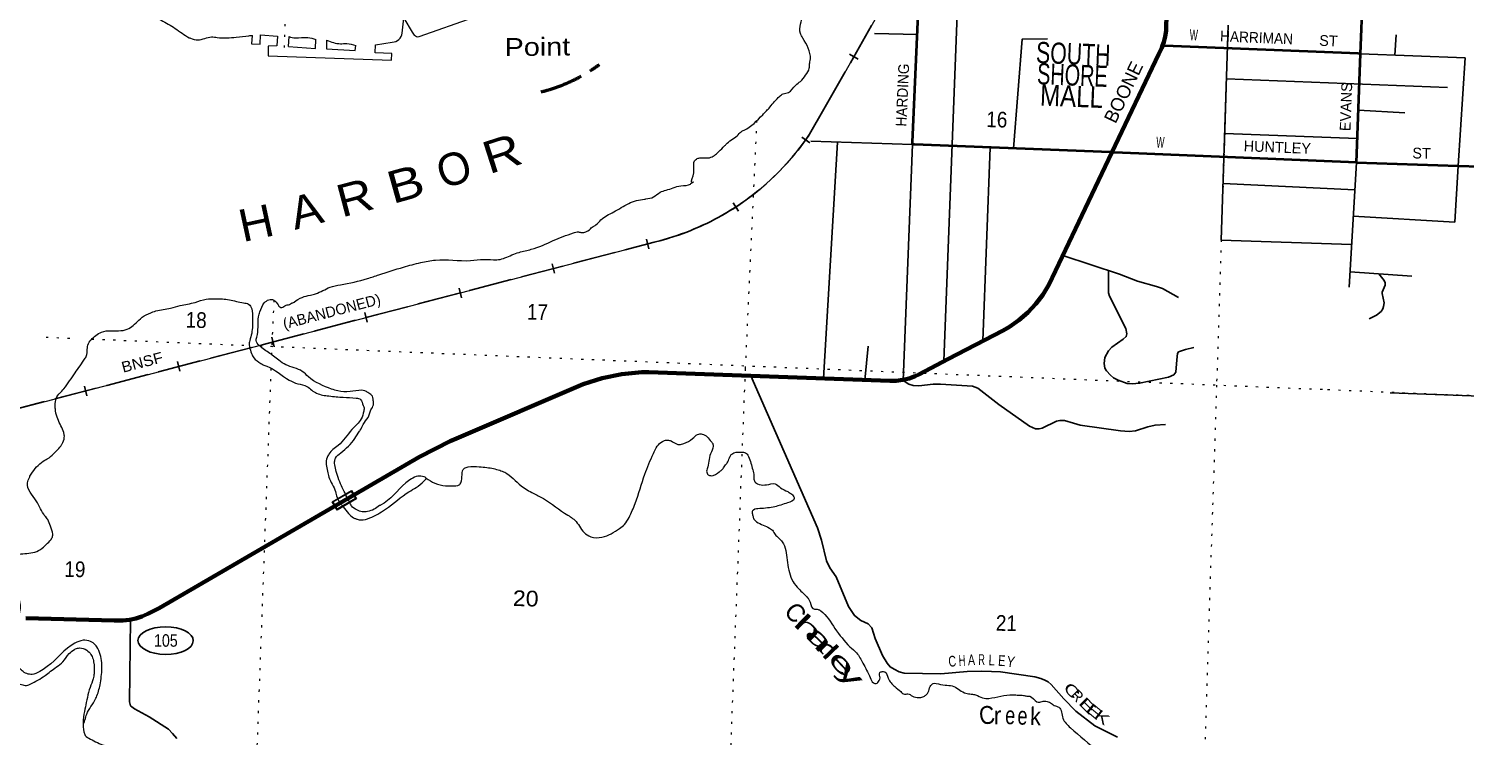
# Model space of a CAD drawing. Header units: feet. Extents: x -757852 to -501257, y -360805 to -170898.
# Drawn here: x -715126 to -699044, y -194042 to -186115 of the extents above; entities that cross this region are included whole.
import ezdxf
from ezdxf.enums import TextEntityAlignment as Align

# ---------------------------------------------------------------- set-up
doc = ezdxf.new("R2010")
doc.units = ezdxf.units.FT
doc.header["$LTSCALE"] = 80
for name, pattern in [('DOT_DASHED', [7.7, 5, -1.2, 0.3, -1.2]), ('DOTTED', [1.5, 0.3, -1.2]), ('LONG_DASHED', [7.5, 6, -1.5]), ('MEDIUM_DASHED', [4.5, 3, -1.5])]:
    doc.linetypes.add(name, pattern=pattern)
for name, color, linetype, lineweight in [('17', 7, 'Continuous', 25), ('23', 7, 'Continuous', 70), ('26', 7, 'Continuous', 40), ('27', 7, 'Continuous', 13), ('29', 7, 'Continuous', 25), ('34', 7, 'Continuous', 13), ('39', 7, 'Continuous', 13), ('41', 7, 'Continuous', 13), ('44', 7, 'DOT_DASHED', 13), ('53', 7, 'MEDIUM_DASHED', 40), ('59', 7, 'Continuous', 13), ('63', 7, 'Continuous', 25), ('7', 7, 'DOTTED', 13)]:
    doc.layers.add(name, color=color, linetype=linetype, lineweight=lineweight)
doc.layers.add('30', color=7, linetype='Continuous')
doc.layers.add('42', color=7, linetype='Continuous')

msp = doc.modelspace()

# ---------------------------------------------------------------- linework, layer by layer
at = {"layer": '17'}
msp.add_ellipse((-713593.39, -192970.05), major_axis=(-309.24, 1), ratio=0.500121, dxfattribs=at)
at = {"layer": '23'}
for points in [[(-702431.84, -186304.08), (-702418.4, -186266.9), (-702402.61, -186203.01), (-702393.59, -186137.81), (-702391.43, -186072.03), (-702385.08, -185926.72), (-702330.26, -184171.96)], [(-702999.88, -187502.57), (-702472.99, -186397.8), (-702448.01, -186345.28), (-702440.78, -186328.8), (-702431.84, -186304.08)], [(-715157.02, -192718.63), (-714167.89, -192745.64), (-714142.89, -192746.32), (-714117.89, -192746.14), (-714070.44, -192745.81), (-713998.43, -192737.73), (-713927.66, -192722.16), (-713858.91, -192699.29), (-713792.92, -192669.35), (-713778.62, -192661.73), (-713665.38, -192605.09), (-711481.6, -191336.58), (-710751.14, -190912.29), (-710407.56, -190736.53), (-710338.47, -190706.48), (-708920.32, -190095.47), (-708706.13, -190028.63), (-708486.12, -189984.54), (-708262.72, -189963.7), (-708184.07, -189961.94), (-705486.09, -190060.54), (-705413.07, -190058.62), (-705340.66, -190049.07), (-705269.65, -190032.01), (-705200.8, -190007.62), (-705161.01, -189989.65), (-705026.49, -189918.01), (-704836.94, -189817.12), (-704215.96, -189494.3), (-704146.94, -189454.33), (-704039.89, -189379.64), (-703941.24, -189294.18), (-703852.07, -189198.87), (-703773.34, -189094.76), (-703705.93, -188982.99), (-702999.88, -187502.57)]]:
    msp.add_lwpolyline(points, dxfattribs=at)
at = {"layer": '26'}
for p, q in [((-700217.05, -186395.33), (-700171.53, -185237.81)), ((-700263.1, -187614.66), (-699121.99, -187649.78))]:
    msp.add_line(p, q, dxfattribs=at)
for points in [[(-702999.88, -187502.57), (-703019.3, -187499.53), (-705208.83, -187411.75), (-705233.83, -187410.75), (-705232.69, -187385.78), (-705148.24, -185531.03)], [(-700217.05, -186395.33), (-700241.34, -186394.33), (-702405.93, -186305.15), (-702431.84, -186304.08)], [(-700263.1, -187614.66), (-700217.05, -186395.39), (-700217.05, -186395.33)], [(-700263.1, -187614.66), (-702969.3, -187503.6), (-702999.88, -187502.57)]]:
    msp.add_lwpolyline(points, dxfattribs=at)
at = {"layer": '29'}
for p, q in [((-704880.31, -189839.67), (-704695.06, -185025.86)), ((-705659.02, -186169.59), (-705177.83, -186180.89)), ((-701697.18, -186074.95), (-701775.91, -188484.72)), ((-699819.07, -186184.39), (-699832.62, -186410.8)), ((-700217.05, -186395.33), (-699044.78, -186442.49)), ((-701716.87, -186677.58), (-699243.93, -186774.12)), ((-700240.89, -187026.52), (-699719.28, -187056.2)), ((-701736.82, -187288.31), (-700252.84, -187343.11)), ((-706368.92, -187373.23), (-705233.83, -187410.75)), ((-706073.28, -187384.69), (-706227.61, -190033.44)), ((-705336.49, -190055.69), (-705233.83, -187410.75)), ((-704443.77, -189612.73), (-704363.9, -187445.62)), ((-700263.1, -187614.66), (-700343.16, -189010.85)), ((-701755.18, -187850.07), (-700280.67, -187921.07)), ((-700297.62, -188216.64), (-699162.32, -188280.39)), ((-701775.91, -188484.72), (-700315.78, -188533.34)), ((-700333.28, -188838.59), (-699643.87, -188885.79)), ((-705764.18, -190050.38), (-705730.08, -189669.78))]:
    msp.add_line(p, q, dxfattribs=at)
for points in [[(-704102.06, -187456.12), (-704005.38, -186233.79), (-703720.07, -186227.27)], [(-699044.78, -186442.49), (-699121.99, -187649.78), (-699162.32, -188280.39)], [(-703549.99, -188656.02), (-702915.04, -188864.54), (-702713.69, -188942.78), (-702501.93, -189001.13), (-702434.56, -189024.71), (-702255.3, -189126.45)], [(-703037.34, -188824.38), (-703037.32, -189072.57), (-703026.17, -189109.49), (-702844.34, -189472.61), (-702833.22, -189532.02), (-702839.59, -189563.93), (-702872.79, -189594.61), (-702999.05, -189681.98), (-703037.9, -189721.99), (-703078.78, -189800.04), (-703084.8, -189863.71), (-703078.78, -189918.09), (-703059.65, -189946.81), (-703017.07, -189997.61), (-702983.11, -190026.57), (-702928.89, -190052.1), (-702830.03, -190090.38), (-702771.91, -190094.78), (-702689.7, -190087.19), (-702364.8, -190020.31), (-702307, -189991.48), (-702285.39, -189963.59), (-702274.7, -189825.18), (-702265.54, -189752.18), (-702252.86, -189733.19), (-702176.07, -189708.56), (-702081.25, -189686.3)], [(-700010.91, -188860.59), (-699951.77, -188936.97), (-699942.2, -188962.5), (-699941.02, -188986.5), (-699974.09, -189064.6), (-699972.98, -189082.31), (-699951.77, -189185.84), (-699957.65, -189225.24), (-699967.72, -189252.84), (-699983.66, -189281.56), (-700035.86, -189324.17), (-700118.98, -189364.75)], [(-699883.18, -190192.48), (-697867.6, -190269.05), (-697820.22, -189433.43)], [(-707042.05, -190003.68), (-706297.01, -191705.99), (-706249.7, -191843.42), (-706195.9, -192075.49), (-706159.29, -192153.78), (-706086.9, -192256.4), (-705948.41, -192588.65), (-705882.33, -192690.28), (-705810.69, -192743.66), (-705729.47, -192783.64), (-705685.88, -192825.47), (-705650.24, -192945.89), (-705569.68, -193135.48), (-705514.98, -193223.74), (-705483.6, -193264.65), (-705436.26, -193290.48), (-705380.31, -193320.62), (-705324.29, -193333.91), (-704914.74, -193341.85), (-704621.06, -193317.42), (-704455.01, -193312.01), (-704347.42, -193316.32), (-704247.57, -193320.64), (-703863.25, -193374.44), (-703796.51, -193393.78), (-703751.26, -193412.63), (-703714.74, -193432.53), (-703678.19, -193460.56), (-703538.4, -193623.68), (-703402.75, -193761.96), (-703190.72, -193925.73), (-702935.8, -194052.59)], [(-705338.42, -190056.37), (-705274.55, -190098.36), (-705226.45, -190113.48), (-705162.92, -190117.5), (-704999.17, -190095.79), (-704917.35, -190095.17), (-704560.16, -190120.69), (-704501.98, -190141.59), (-704264.49, -190324.99), (-703921.68, -190566.68), (-703890.43, -190583.33), (-703855.35, -190596.1), (-703813.89, -190596.1), (-703779.53, -190589.53), (-703619.35, -190509.95), (-703581.05, -190502.97), (-703530.05, -190503.57), (-703431.02, -190534.01), (-703354.64, -190554.62), (-702904.97, -190621.62), (-702808.2, -190626.44), (-702735.94, -190618.43), (-702598.34, -190574.26), (-702515.88, -190554.62), (-702401.05, -190549.96)], [(-713986.98, -192735.21), (-713996.38, -193653.92), (-713987.77, -193699.51), (-713941.66, -193733.33), (-713778.73, -193824.88), (-713560.48, -193963.71), (-713514.36, -194009.52), (-713467.02, -194065.49)]]:
    msp.add_lwpolyline(points, dxfattribs=at)
at = {"layer": '29', "linetype": 'LONG_DASHED', "lineweight": 53}
msp.add_arc((-709831.93, -185030.59), 1845.47, 283.89027, 306.39362, dxfattribs=at)
at = {"layer": '34'}
for points in [[(-706383.29, -187297.51), (-706222.55, -187017.73), (-704794.83, -184504.9)], [(-715714.63, -190505.55), (-715413.56, -190415.11), (-708123.24, -188507.21), (-708109.48, -188503.11)]]:
    msp.add_lwpolyline(points, dxfattribs=at)
msp.add_arc((-708803.41, -185670.94), 2915.94, 283.76726, 326.09478, dxfattribs=at)
at = {"layer": '39'}
for p, q in [((-710755.21, -186203.86), (-710140.5, -185986.22)), ((-712217.63, -186315.43), (-712211.43, -186203.01))]:
    msp.add_line(p, q, dxfattribs=at)
for points in [[(-710946.28, -186163.34), (-710926.21, -185996.97), (-710833.59, -186152.32), (-710809.51, -186187.28)], [(-712624.41, -186192.58), (-712630.17, -186282.77), (-712536.5, -186288.75), (-712529.84, -186184.69), (-712339.63, -186196.85), (-712346.74, -186308.02), (-712445.98, -186308.75), (-712447.03, -186417.55), (-711066.18, -186467.96), (-711060.64, -186392.96), (-711247.04, -186383.74)], [(-712217.63, -186315.43), (-711916.78, -186334.95), (-711912.36, -186236.38)], [(-711790.56, -186242.54), (-711792.36, -186340.04), (-711469.69, -186359.11), (-711464.04, -186303.86)], [(-711247.04, -186383.74), (-711244.88, -186295.2), (-711057.51, -186264.65)]]:
    msp.add_lwpolyline(points, dxfattribs=at)
for centre, radius, start, end in [((-711058.16, -186152.21), 112.44, 270.33183, 354.3188), ((-710765.93, -186141.81), 62.97, 226.20819, 279.79857)]:
    msp.add_arc(centre, radius, start, end, dxfattribs=at)
for points in [[(-714992.65, -185065.61), (-715036.84, -185039.36), (-715019.85, -185001.51), (-714991.45, -184990.12), (-714903.21, -184996.34), (-714817.2, -185093.12), (-714759.77, -185126.76), (-714738.32, -185153.48), (-714750.71, -185167.26), (-714764.81, -185168.93), (-714769.18, -185182.92), (-714756.16, -185225.54), (-714720.66, -185252.59), (-714678.75, -185263.7), (-714658.17, -185244.06), (-714653.72, -185226.05), (-714663.21, -185203.66), (-714671, -185193.4), (-714676.77, -185183.19), (-714644.71, -185186), (-714569.55, -185234.17), (-714491.42, -185324.72), (-714416.46, -185380.94), (-714347.47, -185435.01), (-714202.51, -185585.61), (-714123.89, -185656.03), (-714002.03, -185765.78), (-713642.67, -186020.37), (-713486.19, -186110.84), (-713328.04, -186215.45), (-713314.14, -186221.83), (-713232.22, -186239.97), (-713078.76, -186207.52), (-713016.63, -186213.08), (-712803.63, -186210.3), (-712660.59, -186193.69), (-712620.34, -186190.67)], [(-711296.95, -190386.07), (-711267.43, -190327.6), (-711267.96, -190280.27), (-711286.67, -190219.63), (-711328.67, -190191.92), (-711363.99, -190170.95), (-711398.02, -190166.07), (-711528.96, -190180.95), (-711665.36, -190173.56), (-711735.13, -190151.69), (-711994.92, -190014.36), (-712063.75, -189954.25), (-712247.21, -189878.68), (-712324.38, -189829.96), (-712384.63, -189783.29), (-712501.44, -189699.75), (-712579.18, -189593.11), (-712572.98, -189569.32), (-712558.36, -189458.11), (-712552.93, -189342.02), (-712537.5, -189286.02), (-712488.87, -189186.53), (-712437.78, -189151.54), (-712383.64, -189154.9), (-712291.3, -189239.75), (-712243.78, -189212.11), (-712194.08, -189197.95), (-712176.1, -189184.15), (-712169.3, -189184.08), (-712155.17, -189176.66), (-712065.51, -189124.51), (-711972.47, -189098.61), (-711913.86, -189083.95), (-711751.38, -189011.45), (-711636.2, -188984.09), (-711333.16, -188913.05), (-711205.6, -188871.91), (-710930.3, -188786.09), (-710736.19, -188734.51), (-710572.79, -188706.33), (-710181.23, -188712), (-710028.26, -188699.67), (-709885.72, -188703.2), (-709809.04, -188688.99), (-709794.84, -188683.3), (-709636.63, -188620.76), (-709499.17, -188585.9), (-709253.74, -188489.28), (-709028.64, -188402.22), (-708971.06, -188391.64), (-708934.13, -188398.51), (-708848.97, -188366.39), (-708805.88, -188329.19), (-708777.38, -188313.78), (-708719.73, -188256.81), (-708576.94, -188167.71), (-708407.88, -188073.22), (-708322.73, -188041.09), (-708233.96, -188025.17), (-708215.79, -188021.59), (-708130.88, -187999.53), (-708057.27, -187946.97), (-707990.43, -187924.47), (-707826.48, -187874.16), (-707717.53, -187854.7), (-707693.01, -187837.18), (-707682.86, -187833.4), (-707693.01, -187837.18), (-707689.22, -187764.78), (-707660.63, -187582.23), (-707642.27, -187570.59), (-707601.87, -187561.53), (-707503.4, -187559.94), (-707403.35, -187493.95), (-707333.37, -187425.19), (-707321.02, -187413.41), (-707259.41, -187358.55), (-707194.03, -187313.86), (-707150.74, -187268.61), (-707118.17, -187251.3), (-706909.06, -187079.26), (-706828.59, -186992.63), (-706719.12, -186870.49), (-706678.28, -186843.3), (-706621.68, -186828.6), (-706539.3, -186746.06), (-706486.06, -186705.09), (-706428.12, -186636.03), (-706388, -186556.48), (-706384.8, -186508.22), (-706380.25, -186486.18), (-706375.45, -186454.08), (-706460.11, -186220.38), (-706486.92, -186167.35), (-706486.41, -186064.66), (-706447.66, -185958.88), (-706414.45, -185915.4)], [(-712211.43, -186203.01), (-712138.92, -186218.68), (-712002.15, -186212), (-711912.36, -186236.38)], [(-711790.56, -186242.54), (-711636.3, -186283.49), (-711565.94, -186281.21), (-711464.04, -186303.86)], [(-714829.55, -190355.05), (-714823.52, -190272.63), (-714793.93, -190212.95), (-714781.59, -190201.17), (-714732.09, -190148.02), (-714607.24, -189971.88), (-714494.75, -189807.51), (-714473.59, -189763.73), (-714470.65, -189725.54), (-714463, -189659.27), (-714427.39, -189599.74), (-714374.01, -189552.72), (-714310.78, -189514.01), (-714093.43, -189497.23), (-714004.46, -189473.26), (-713941.05, -189426.49), (-713875.23, -189363.68), (-713785.46, -189307.49), (-713767.2, -189299.9), (-713702.36, -189277.33), (-713536.86, -189245.18), (-713429.67, -189215.61), (-713264.11, -189181.44), (-713138.67, -189144.27), (-713038.14, -189140.71), (-712879.69, -189150.68), (-712719.88, -189186.85), (-712663.96, -189200.31), (-712629.11, -189253.55), (-712621.64, -189358.45), (-712629.8, -189527.41), (-712651.89, -189609.43), (-712657.14, -189659.64), (-712653.57, -189677.85), (-712631.35, -189754.93), (-712619.95, -189781.39), (-712549.36, -189851.62), (-712501.82, -189878.97), (-712462.01, -189894.05), (-712208.75, -190051.35), (-712113.33, -190091.98), (-712011.63, -190122.69), (-711956.41, -190164.34), (-711902.99, -190197.88), (-711765.17, -190229.49), (-711604.81, -190243.52), (-711460.41, -190253.14), (-711410.57, -190268.47), (-711382.09, -190335.63), (-711374.45, -190351.93), (-711375.63, -190400.24), (-711403.86, -190486.13), (-711509.25, -190606.37), (-711662.24, -190783.82), (-711719.59, -190828.73), (-711765.04, -190879.96), (-711786.05, -190917.69), (-711796.05, -190998), (-711779.81, -191072.91), (-711765.33, -191137.72), (-711690.98, -191300.67), (-711674.5, -191365.51), (-711605.19, -191470.71)], [(-715269.82, -192767.84), (-715218.2, -192608.96), (-715220.89, -192554.53), (-715240.85, -192467.44), (-715279.66, -192412.11), (-715352.27, -192341.84), (-715445.18, -192198.58), (-715473.37, -192119.35), (-715477.04, -192105.16), (-715468.27, -192075.17), (-715426.84, -192023.83), (-715392.07, -191998.51), (-715255.66, -192005.92), (-715237.49, -192002.34), (-715058.14, -191978.58), (-714976.71, -191934.27), (-714917.11, -191879.36), (-714865.43, -191820.23), (-714856.37, -191778.16), (-714882.73, -191689.14), (-714913.02, -191614.68), (-714943.79, -191574.61), (-715042.08, -191405.04), (-715139.58, -191203.26), (-715117.98, -191141.37), (-715111.61, -191127.43), (-715082.37, -191081.83), (-714944.52, -190948.3), (-714918.08, -190934.86), (-714846.28, -190874.21), (-714757.55, -190777.72), (-714742.81, -190749.89), (-714726.98, -190677.79), (-714734.07, -190639.34), (-714800.64, -190486.66), (-714824.57, -190397.46), (-714829.55, -190355.05)], [(-711530.03, -191422.57), (-711615.57, -191256.22), (-711683.45, -191075.3), (-711699.75, -191002.4), (-711700.91, -190968.14), (-711689.84, -190926.12), (-711632.15, -190867.13), (-711475.53, -190705.88), (-711423.32, -190624.6), (-711414.99, -190612.72), (-711381.25, -190547.1), (-711327.13, -190469.91), (-711296.95, -190386.07)], [(-710675.68, -191151.59), (-710579.84, -191205.33), (-710460.02, -191234.48), (-710395.78, -191236.07), (-710300.98, -191220.29), (-710288.49, -191202.47), (-710248.32, -191038.33), (-710207.77, -191023.23), (-710083.21, -191022.29), (-709997.03, -191030.46), (-709853.18, -191062.22), (-709797.46, -191083.73), (-709612.36, -191235.33), (-709477.83, -191319.21), (-709364.78, -191378.4), (-709092.13, -191564.39), (-709062.48, -191583.24), (-709013.17, -191620.72), (-708908.07, -191758.24), (-708832.93, -191806.42), (-708708.51, -191811.52), (-708511.26, -191713.7), (-708455.92, -191668.75), (-708405.77, -191589.45), (-708335.67, -191434.1), (-708229.21, -191106.48), (-708133.14, -190875.25), (-708088.9, -190791.76), (-708031.36, -190738.81), (-707998.89, -190725.52), (-707952.73, -190726.66), (-707934.81, -190733.16), (-707873.36, -190766.9), (-707841.39, -190773.73), (-707792.87, -190760.84), (-707693.11, -190706.92), (-707637.72, -190659.96), (-707585.43, -190657.23), (-707531.92, -190686.75), (-707485.03, -190740.27), (-707473.27, -190752.64), (-707464.18, -190791.13), (-707492.4, -190877.02), (-707530.67, -191045.24), (-707537.39, -191073.27), (-707518.25, -191112), (-707486.38, -191122.87), (-707394.9, -191078.81), (-707366.26, -191057.37), (-707341.33, -191023.75), (-707324.68, -191000), (-707299.8, -190968.4), (-707274.12, -190904.59), (-707255.46, -190880.88), (-707146.42, -190857.41), (-707102.4, -190864.54), (-707069.26, -190905.64), (-707020.72, -191055.86), (-707008.29, -191122.63), (-707009.24, -191160.87), (-706988.04, -191197.64), (-706966.36, -191214.29), (-706886.3, -191226.34), (-706866.18, -191224.83), (-706770.23, -191213.16), (-706710.28, -191256.89), (-706628.4, -191300.62), (-706594.34, -191322.79), (-706560.15, -191357.34), (-706556.56, -191377.5), (-706630.06, -191426.03), (-706773.79, -191470.79), (-706943.01, -191490.77), (-707013.71, -191507.14), (-707024, -191516.95), (-707024.89, -191553.18), (-707019.31, -191571.44), (-707008.16, -191607.97), (-706976.78, -191638.95), (-706831.86, -191708.99), (-706792.5, -191742.2), (-706782.91, -191760.55), (-706751.77, -191801.6), (-706704.59, -191843.05), (-706677.46, -191884), (-706630.41, -192094.61), (-706569.4, -192309.58), (-706505.07, -192389.71), (-706407.07, -192488.8), (-706387.64, -192515.47), (-706347.75, -192609.08), (-706327.88, -192617.63), (-706313.83, -192617.98), (-706287.78, -192620.65), (-706260.03, -192635.43), (-706100.19, -192834.73), (-705934.5, -193040.22)], [(-711605.19, -191470.71), (-711544.34, -191545.95), (-711491.26, -191593.58), (-711461.45, -191606.41), (-711447.5, -191610.78), (-711407.5, -191617.81), (-711308.54, -191596.09), (-711133.38, -191497.72), (-710869.47, -191302.88), (-710697.69, -191178.25), (-710678.78, -191144.48), (-710698.66, -191135.93), (-710768.77, -191128.15), (-710841.82, -191158.56), (-710905.19, -191203.31), (-711186.49, -191452.11), (-711198.69, -191457.85), (-711259.95, -191498.62), (-711334.86, -191522.94), (-711393.23, -191527.54), (-711450.95, -191505.98), (-711512.1, -191460.16), (-711530.03, -191422.57)], [(-715333.99, -192765.36), (-715408.68, -193005.01), (-715412.41, -193075.4), (-715378.96, -193267.53), (-715365.74, -193302.09), (-715282.38, -193424.99), (-715250.8, -193447.92), (-715192.98, -193465.46), (-715165.02, -193472.19), (-715110.42, -193457.43), (-714943.35, -193360.87), (-714816.46, -193265.34), (-714742.72, -193206.74), (-714672.15, -193113.84), (-714614.85, -193070.96), (-714600.6, -193063.25), (-714558.15, -193052.22), (-714476.39, -193076.39), (-714429.34, -193123.87), (-714415.87, -193148.37), (-714399.24, -193207.18), (-714394.47, -193340.21), (-714403.88, -193396.36), (-714438.41, -193494.19), (-714491.97, -193712.36), (-714512.89, -193828.65), (-714514.72, -193903.11), (-714497.62, -193861.25), (-714475.87, -193793.31), (-714377.28, -193622.57), (-714368.8, -193604.66), (-714327.21, -193464.72), (-714306.62, -193279.95), (-714307.1, -193217.52), (-714364.99, -193038.87), (-714380.56, -193018.35), (-714433.82, -192978.77), (-714517.89, -192966.62), (-714609.07, -192998.6), (-714918.8, -193260.79), (-714982.11, -193303.53), (-715069.52, -193345.67), (-715101.74, -193348.9), (-715161.62, -193333.32), (-715258.16, -193256.42), (-715323.1, -193178.98), (-715330.21, -193154.01), (-715335.72, -193142.4), (-715347.77, -193079.08), (-715320.34, -192895.19), (-715287.26, -192813.23), (-715269.82, -192767.84)], [(-705934.5, -193040.22), (-705857.84, -193108.58), (-705788.29, -193221.06), (-705705.92, -193384.21), (-705669.16, -193441.5), (-705639.25, -193450.29), (-705604.24, -193414.92), (-705595.52, -193386.94), (-705598.09, -193328.48), (-705587.86, -193320.68), (-705571.7, -193317.05), (-705541.64, -193319.81), (-705505.17, -193389.18), (-705429.2, -193485.71), (-705364.29, -193541.69), (-705320.82, -193570.97), (-705284.53, -193565.82), (-705232.93, -193591.27), (-705163.02, -193607.1), (-705114.64, -193600.25), (-705084.04, -193580.87), (-705073.8, -193573.07), (-705016.79, -193459.69), (-705000.48, -193450.03), (-704968.31, -193448.81), (-704866.37, -193469.46), (-704846.3, -193469.96), (-704770.31, -193483.93), (-704633.57, -193559.82), (-704573.55, -193569.36), (-704525.57, -193578.61), (-704448.01, -193610.74), (-704375.85, -193616.55), (-704244.67, -193591.62), (-704106.53, -193576.51), (-704044.32, -193579.96), (-703990.4, -193583.52), (-703953.01, -193591.39), (-703919.86, -193591.02), (-703838.48, -193656.06), (-703808.42, -193658.82), (-703753.92, -193648.09), (-703739.87, -193648.44), (-703686.91, -193667.21), (-703645.14, -193695.76), (-703594.9, -193716.48), (-703547.73, -193840.49), (-703463.93, -193945.27), (-703151.27, -194218.85), (-702976.17, -194368.18), (-702836.12, -194472.35), (-702691.71, -194645.09), (-702526.82, -194882.78), (-702373.94, -195037.61), (-702346.53, -195066.48), (-702185.54, -195217.48), (-702072.12, -195343.13), (-702009.17, -195397.06), (-701937.02, -195485.44), (-701873.45, -195595.76), (-701812.32, -195724.14), (-701796.78, -195827.24), (-701774.96, -195920.41), (-701736.89, -196005.93), (-701656.51, -196249.58), (-701635.05, -196356.84), (-701566.66, -196598.18), (-701558.5, -196674.9), (-701519.72, -196895.36), (-701498.83, -196944.21), (-701484.98, -196952.61), (-701461.03, -196959.25), (-701325.45, -196918.31), (-701176.75, -196915.96), (-701083.19, -196950.5), (-700821.42, -197087.89), (-700595.1, -197196.22), (-700467.82, -197247.71), (-700408.13, -197271.34), (-700291.09, -197330.63), (-700173.16, -197436.26), (-699995.54, -197646.07), (-699964.06, -197673.04), (-699872.44, -197786.07), (-699770.48, -197887.27), (-699655.97, -197968.65), (-699630.23, -197983.38), (-699444.1, -198092.72), (-699260.43, -198220.12), (-699174.75, -198248.42), (-699111.27, -198280.21), (-699088.99, -198293.23), (-699068.58, -198304.28), (-699019.1, -198371.11), (-698984.6, -198438.42), (-698949.4, -198477.55), (-698877.72, -198503.49)], [(-714514.54, -193904.45), (-714499.5, -194020.29), (-714483.99, -194042.83), (-714416.62, -194080.74), (-714337.31, -194122.98), (-714223.53, -194151.97), (-714113.31, -194162.75), (-714025.62, -194191.09), (-713870.07, -194237.24), (-713722.96, -194299.28), (-713685.65, -194334.43), (-713666.51, -194373.17), (-713656.87, -194389.51), (-713653.21, -194486.27), (-713668.84, -194550.33), (-713708.41, -194607.75), (-713779.07, -194622.1), (-713801.1, -194619.54), (-713836.99, -194608.59), (-714068.76, -194475.99), (-714236.64, -194441.62), (-714313.32, -194455.84), (-714340.16, -194485.38), (-714363.67, -194543.21), (-714360.55, -194579.53), (-714339.64, -194628.38), (-714272.87, -194690.44), (-714162.23, -194765.67), (-713998.87, -194902.62), (-713956.97, -194996.29), (-713955.26, -195008.42), (-713964.42, -195054.51), (-714001.59, -195095.88), (-714167.97, -195164.25), (-714221.16, -195203.21), (-714284.24, -195318.46), (-714343.83, -195373.37), (-714392.31, -195384.25), (-714504.72, -195381.47), (-714556.48, -195362.06), (-714622.72, -195360.43), (-714651.32, -195379.86), (-714703.92, -195477.23), (-714732.63, -195583.26), (-714738.02, -195639.5), (-714732.4, -195655.75), (-714698.96, -195684.77), (-714638.99, -195696.33), (-714469.22, -195654.21), (-714376.49, -195640.39), (-714322.73, -195659.84), (-714255.95, -195721.91), (-714202.26, -195825.94), (-714104.03, -195997.52), (-714018.01, -196094.3), (-713984.68, -196127.34), (-713911.14, -196159.37), (-713851.12, -196168.91), (-713788.78, -196166.42), (-713640.86, -196113.69), (-713628.57, -196103.93), (-713531.37, -196072.1), (-713469.14, -196073.64), (-713423.71, -196104.98), (-713377.06, -196168.56), (-713360.13, -196215.29), (-713352.66, -196320.19), (-713351.97, -196364.75), (-713349.97, -196374.63), (-713354.33, -196388.62), (-713374.72, -196482.76), (-713361.9, -196533.42), (-713289.16, -196597.65), (-713246.17, -196647.04), (-713219, -196685.97), (-713163.55, -196800.11), (-713118.15, -196996.57), (-713110.51, -197012.87), (-713077.25, -197213.05), (-713056.95, -197286.05), (-713016.91, -197373.63), (-712934.33, -197446.16), (-712807.83, -197529.84), (-712710.89, -197590.64), (-712654.93, -197602.09), (-712572.03, -197579.98), (-712535.41, -197560.75), (-712480.32, -197525.86), (-712421.66, -197509.19), (-712388.22, -197538.2), (-712371.04, -197574.88), (-712361.22, -197665.75), (-712360, -197697.99), (-712347.38, -197756.7), (-712269.07, -197921.75), (-712206.91, -198007.87), (-712168.88, -198095.4)]]:
    msp.add_spline(points, degree=3, dxfattribs=at)
at = {"layer": '53'}
msp.add_line((-699121.99, -187649.78), (-697186.46, -187709.34), dxfattribs=at)
at = {"layer": '59'}
for points in [[(-711728.43, -191414.07), (-711512.01, -191288.9), (-711458.1, -191382.11), (-711674.53, -191507.28)], [(-711717.5, -191416.99), (-711514.92, -191299.83), (-711469.03, -191379.19), (-711671.61, -191496.35)]]:
    msp.add_lwpolyline(points, close=True, dxfattribs=at)
at = {"layer": '63'}
for p, q in [((-705841.49, -186455.82), (-705938.09, -186400.94)), ((-706381.73, -187394.25), (-706471.75, -187329.13)), ((-707179.78, -188157.33), (-707240.69, -188064.4)), ((-708182.98, -188581.1), (-708211.1, -188473.62)), ((-709238.7, -188854.65), (-709266.83, -188747.17)), ((-710279.89, -189129.82), (-710308.02, -189022.35)), ((-711335.6, -189403.39), (-711363.73, -189295.91)), ((-712376.78, -189678.59), (-712404.91, -189571.11)), ((-713432.48, -189952.17), (-713460.62, -189844.69)), ((-714473.66, -190227.37), (-714501.79, -190119.9))]:
    msp.add_line(p, q, dxfattribs=at)
at = {"layer": '63', "linetype": 'LONG_DASHED'}
msp.add_lwpolyline([(-715413.86, -190414.05), (-708123.55, -188506.15), (-708109.77, -188502.05), (-708060.27, -188489.62), (-708011.36, -188476.13), (-707962.65, -188461.8), (-707913.81, -188446.82), (-707865.52, -188430.8), (-707817.71, -188413.99), (-707769.77, -188396.53), (-707722.39, -188378.03), (-707675.5, -188358.73), (-707628.54, -188338.52), (-707582.34, -188317.59), (-707536.29, -188296.11), (-707490.52, -188273.5), (-707445.52, -188250.17), (-707400.72, -188225.98), (-707356.35, -188201.31), (-707312.26, -188175.5), (-707268.87, -188149.26), (-707225.76, -188121.9), (-707183.36, -188094.1), (-707141.15, -188065.45), (-707099.74, -188036.11), (-707058.8, -188005.97), (-707018.29, -187975.34), (-706978.34, -187943.64), (-706938.81, -187911.44), (-706900.05, -187878.53), (-706861.73, -187845.14), (-706824.23, -187810.75), (-706787.17, -187775.85), (-706750.81, -187740.54), (-706714.93, -187704.44), (-706679.84, -187667.63), (-706645.23, -187630.05), (-706611.27, -187592.31), (-706578.14, -187553.59), (-706545.72, -187514.43), (-706513.71, -187474.78), (-706482.71, -187434.77), (-706452.26, -187393.7), (-706422.44, -187352.48), (-706393.67, -187310.62), (-706384.23, -187296.93), (-706223.51, -187017.18), (-704795.8, -184504.36)], dxfattribs=at)
at = {"layer": '7'}
for p, q in [((-712199.77, -184263.57), (-712270.17, -186424.01)), ((-701705.18, -186320.32), (-701828.58, -190106.36)), ((-706976.31, -187142.45), (-707105.05, -189922.1)), ((-712382.2, -189155.46), (-712408.71, -189765.69)), ((-714930.74, -189570.37), (-714623.21, -189582.95)), ((-714419.25, -189591.3), (-712656.67, -189663.41)), ((-712537.93, -189668.26), (-700584.8, -190157.24)), ((-712407.79, -189744.47), (-712408.48, -189763.09)), ((-712414.31, -189920.59), (-712604.15, -195052.03)), ((-701828.58, -190106.36), (-701874.92, -191532.41)), ((-700584.8, -190157.24), (-697707.42, -190274.98)), ((-701874.92, -191532.41), (-702001.74, -195435.61))]:
    msp.add_line(p, q, dxfattribs=at)
msp.add_lwpolyline([(-707105.05, -189922.1), (-707309.87, -195239.52), (-707504.22, -200621.45), (-707695.23, -205857.71)], dxfattribs=at)

# ---------------------------------------------------------------- texts
at = {"layer": '17'}
msp.add_text('BOONE', height=150.7, rotation=64.502, dxfattribs=at).set_placement((-702958.56, -187186.9))
at = {"layer": '17', "width": 0.85}
msp.add_text('105', height=140, dxfattribs=at).set_placement((-713590.49, -193038.36), align=Align.CENTER)
at = {"layer": '27'}
for s, rotation, width, p in [('W', 357.641, 0.6, (-702130.89, -186243.02)), ('HARRIMAN', 357.641, 0.95, (-701790.98, -186257.05)), ('HARDING', 87.393, 0.95, (-705300.61, -187213.1)), ('W', 357.65, 0.6, (-702505.18, -187445.25))]:
    msp.add_text(s, height=120.5, rotation=rotation, dxfattribs=dict(at, width=width)).set_placement(p)
for s, rotation, p in [('ST', 357.64, (-700680.77, -186305.42)), ('EVANS', 87.837, (-700329.56, -187264.43)), ('HUNTLEY', 357.65, (-701526.08, -187487.02)), ('ST', 358.238, (-699638.14, -187566.98))]:
    msp.add_text(s, height=120.5, rotation=rotation, dxfattribs=at).set_placement(p)
at = {"layer": '30'}
for s, rotation, width, p in [('C', 4.755, 0.75, (-704782.12, -193260.57)), ('H', 2.755, 0.65, (-704674.93, -193251.45)), ('A', 1.866, 0.75, (-704569.97, -193245.37)), ('R', 0.706, 0.65, (-704458.41, -193241.91)), ('L', 357.523, 0.8, (-704347.43, -193247.09)), ('E', 356.031, 0.75, (-704236.7, -193253.96)), ('Y', 352.031, 0.85, (-704140.85, -193264.46)), ('C', 310.596, 1.55, (-703492.71, -193569.42)), ('E', 314.45, 1.8, (-703315.57, -193741.95)), ('E', 320.318, 1.65, (-703233.7, -193809.57)), ('K', 322.318, 1.5, (-703144.57, -193876.46))]:
    msp.add_text(s, height=120, rotation=rotation, dxfattribs=dict(at, width=width)).set_placement(p, align=Align.CENTER)
msp.add_text('R', height=120, rotation=314.45, dxfattribs=at).set_placement((-703429.89, -193629.87), align=Align.CENTER)
at = {"layer": '41'}
for s, height, rotation, width, p in [('R', 361.6, 17.816, 1.2, (-709972.62, -187747.36)), ('B', 361.6, 15.644, 1.25, (-711053.34, -188080.85)), ('R', 361.6, 14.806, 1.15, (-711622.2, -188231.22)), ('A', 361.6, 14.807, 1.1, (-712147.03, -188369.96)), ('H', 361.6, 12.154, 1.1, (-712730.74, -188507.1)), ('h', 200.9, 315.863, 2.1, (-706579.21, -192787.46)), ('a', 200.9, 314.542, 2.1, (-706455.56, -192903.54)), ('r', 200.9, 312.508, 2.15, (-706348.29, -193027.61)), ('l', 200.9, 313.89, 1.8, (-706258.13, -193130.25)), ('e', 200.9, 312.779, 1.95, (-706191.21, -193185.75)), ('y', 200.9, 312.263, 2.05, (-706087.69, -193313.97)), ('C', 200.9, 8.087, 0.9, (-704471.46, -193915.37)), ('e', 200.9, 357.798, 0.75, (-704197.25, -193903.61)), ('e', 200.9, 358.357, 0.75, (-704059.03, -193909.71)), ('k', 200.9, 358.423, 0.9, (-703918.05, -193915.53))]:
    msp.add_text(s, height=height, rotation=rotation, dxfattribs=dict(at, width=width)).set_placement(p)
for s, height, rotation, p in [('O', 361.6, 17.816, (-710489.44, -187913.46)), ('C', 200.9, 311.877, (-706681.5, -192651.04)), ('r', 200.9, 0.235, (-704323.92, -193907.32))]:
    msp.add_text(s, height=height, rotation=rotation, dxfattribs=at).set_placement(p)
at = {"layer": '42', "width": 1.2}
msp.add_text('Point', height=200.9, rotation=0.635, dxfattribs=at).set_placement((-709797.41, -186422.1))
at = {"layer": '44'}
for s, width, p in [('SOUTH', 0.75, (-703436.59, -186514.62)), ('SHORE', 0.7, (-703446.16, -186751.96)), ('MALL', 0.85, (-703455.74, -186989.28))]:
    msp.add_text(s, height=237.2, rotation=357.69, dxfattribs=dict(at, width=width)).set_placement(p, align=Align.CENTER)
at = {"layer": '63'}
msp.add_text('(ABANDONED)', height=120, rotation=14.666, dxfattribs=at).set_placement((-712261.98, -189482.26))
at = {"layer": '63', "width": 1.1}
msp.add_text('BNSF', height=120.5, rotation=14.665, dxfattribs=at).set_placement((-714068.88, -189969.51))
at = {"layer": '7'}
for s, rotation, width, p in [('16', 358.579, 0.9, (-704407.58, -187216.86)), ('17', 358.581, 0.9, (-709550.65, -189373.36)), ('18', 358.583, 0.9, (-713370.73, -189462.81)), ('19', 358.583, 0.9, (-714728.49, -192254.9)), ('20', 358.581, 1.1, (-709707.67, -192581.52)), ('21', 358.579, 0.9, (-704301, -192858.5))]:
    msp.add_text(s, height=175.8, rotation=rotation, dxfattribs=dict(at, width=width)).set_placement(p)

doc.saveas('drawing.dxf')
